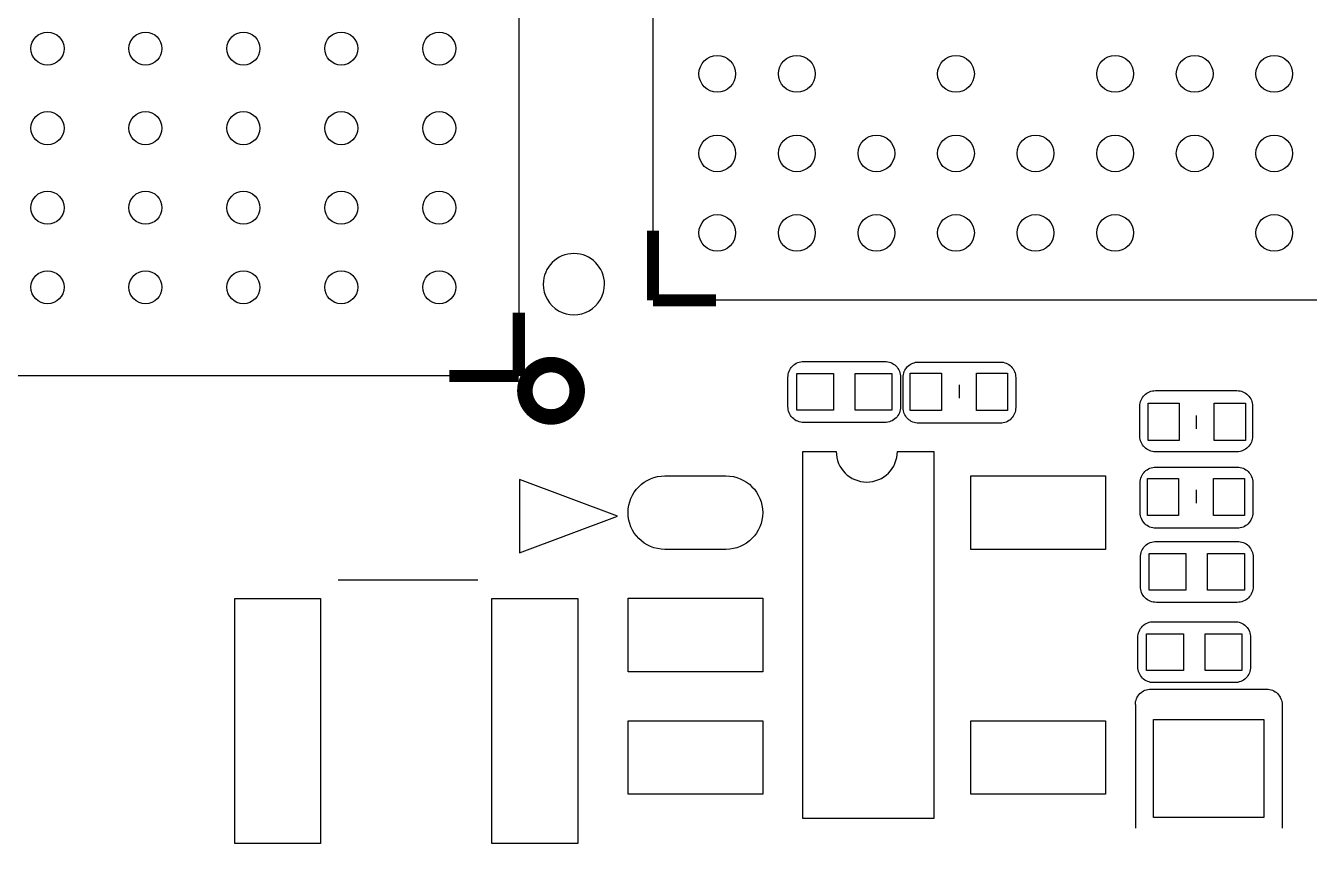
# Model space of a CAD drawing. Extents: x -53.1 to 28.6, y -15.5 to 32.9.
# Drawn here: x -25.9 to -15.41, y 0.23 to 6.92 of the extents above; entities that cross this region are included whole.
import ezdxf

# ---------------------------------------------------------------- set-up
doc = ezdxf.new("R2010")
doc.units = 0
for name, color, linetype in [('BG_SILKSCREEN_TOP', 3, 'CONTINUOUS'), ('PG_SILKSCREEN_TOP', 6, 'CONTINUOUS'), ('PIN_TOP', 80, 'CONTINUOUS')]:
    doc.layers.add(name, color=color, linetype=linetype)

msp = doc.modelspace()

# ---------------------------------------------------------------- linework, layer by layer
at = {"layer": 'BG_SILKSCREEN_TOP', "const_width": 0.09906}
for points in [[(-20.77339, 4.672584), (-20.77339, 5.240274)], [(-20.257516, 4.672584), (-20.77339, 4.672584)], [(-21.869654, 4.569714), (-21.869654, 4.05384)], [(-21.869654, 4.05384), (-22.437344, 4.05384)]]:
    msp.add_lwpolyline(points, dxfattribs=at)
at = {"layer": 'BG_SILKSCREEN_TOP', "const_width": 0.127}
msp.add_lwpolyline([(-21.392642, 3.932682, 1.000173), (-21.820124, 3.932428, 0.999827), (-21.392642, 3.932682)], format="xyb", dxfattribs=at)
at = {"layer": 'PG_SILKSCREEN_TOP'}
for points in [[(-21.869654, 4.05384), (-31.96971, 4.05384), (-31.96971, 19.153632), (-21.869654, 19.153632), (-21.869654, 4.05384)], [(-8.673338, 18.772632), (-8.673338, 4.672584), (-20.77339, 4.672584), (-20.77339, 18.772632), (-8.673338, 18.772632)], [(-19.670776, 3.80365), (-19.670776, 4.04241)], [(-17.81048, 4.040632), (-17.81048, 3.79476)], [(-18.272506, 3.98145), (-18.272506, 3.87223)], [(-16.796004, 3.561334), (-16.796004, 3.807206)], [(-16.333978, 3.620516), (-16.333978, 3.729736)], [(-19.548602, 0.437134), (-19.548602, 3.436874)], [(-19.548602, 3.436874), (-19.277076, 3.436874)], [(-18.777204, 3.436874), (-18.480278, 3.436874)], [(-18.480278, 3.436874), (-18.480278, 0.437134)], [(-15.873476, 3.182366), (-15.873476, 2.936494)], [(-16.335502, 3.123184), (-16.335502, 3.013964)], [(-15.871698, 2.572004), (-15.871698, 2.333244)], [(-22.204426, 2.384806), (-23.34514, 2.384806)], [(-16.812006, 1.67767), (-16.812006, 1.91643)], [(-16.706088, 1.495044), (-15.761208, 1.495044)], [(-16.833088, 1.368044), (-16.833088, 0.358648)], [(-15.634208, 1.368044), (-15.634208, 0.358648)], [(-18.480278, 0.437134), (-19.548602, 0.437134)]]:
    msp.add_lwpolyline(points, dxfattribs=at)
for points in [[(-21.16963, 4.803648, 0.999844), (-21.669756, 4.803902, 1.000156), (-21.16963, 4.803648)], [(-19.670776, 4.04241, -0.42804), (-19.541236, 4.17195)], [(-19.541236, 4.17195), (-18.880836, 4.17195, -0.42804), (-18.751296, 4.04241)], [(-18.730468, 3.79476), (-18.730468, 4.040632, -0.414214), (-18.603468, 4.167632)], [(-18.603468, 4.167632), (-17.93748, 4.167632, -0.414214), (-17.81048, 4.040632)], [(-18.751296, 4.04241), (-18.751296, 3.80365, -0.42804), (-18.880836, 3.67411)], [(-16.796004, 3.807206, -0.414214), (-16.669004, 3.934206)], [(-16.669004, 3.934206), (-16.003016, 3.934206, -0.414214), (-15.876016, 3.807206)], [(-18.880836, 3.67411), (-19.541236, 3.67411, -0.42804), (-19.670776, 3.80365)], [(-17.93748, 3.66776), (-18.603468, 3.66776, -0.414214), (-18.730468, 3.79476)], [(-17.81048, 3.79476, -0.414214), (-17.93748, 3.66776)], [(-15.876016, 3.807206), (-15.876016, 3.561334, -0.414214), (-16.003016, 3.434334)], [(-16.003016, 3.434334), (-16.669004, 3.434334, -0.414214), (-16.796004, 3.561334)], [(-19.277076, 3.436874, 0.999888), (-18.777204, 3.436874)], [(-16.793464, 2.936494), (-16.793464, 3.182366, -0.414214), (-16.666464, 3.309366)], [(-16.666464, 3.309366), (-16.000476, 3.309366, -0.414214), (-15.873476, 3.182366)], [(-16.000476, 2.809494), (-16.666464, 2.809494, -0.414214), (-16.793464, 2.936494)], [(-15.873476, 2.936494, -0.414214), (-16.000476, 2.809494)], [(-16.791178, 2.333244), (-16.791178, 2.572004, -0.42804), (-16.661638, 2.701544)], [(-16.661638, 2.701544), (-16.001238, 2.701544, -0.42804), (-15.871698, 2.572004)], [(-16.001238, 2.203704), (-16.661638, 2.203704, -0.42804), (-16.791178, 2.333244)], [(-15.871698, 2.333244, -0.42804), (-16.001238, 2.203704)], [(-16.812006, 1.91643, -0.42804), (-16.682466, 2.04597)], [(-16.682466, 2.04597), (-16.022066, 2.04597, -0.42804), (-15.892526, 1.91643)], [(-15.892526, 1.91643), (-15.892526, 1.67767, -0.42804), (-16.022066, 1.54813)], [(-16.022066, 1.54813), (-16.682466, 1.54813, -0.42804), (-16.812006, 1.67767)], [(-16.833088, 1.368044, -0.414214), (-16.706088, 1.495044)], [(-15.761208, 1.495044, -0.414214), (-15.634208, 1.368044)]]:
    msp.add_lwpolyline(points, format="xyb", dxfattribs=at)
msp.add_lwpolyline([(-21.86305, 3.207766), (-21.86305, 2.607818), (-21.06295, 2.907792)], close=True, dxfattribs=at)
at = {"layer": 'PIN_TOP'}
for points in [[(-19.599656, 3.77317), (-19.599656, 4.07289), (-19.299936, 4.07289), (-19.299936, 3.77317)], [(-19.122136, 3.77317), (-19.122136, 4.07289), (-18.822416, 4.07289), (-18.822416, 3.77317)], [(-18.418048, 4.07543), (-18.418048, 3.77063), (-18.672048, 3.77063), (-18.672048, 4.07543)], [(-17.878044, 4.07543), (-17.878044, 3.77063), (-18.132044, 3.77063), (-18.132044, 4.07543)], [(-16.72844, 3.526536), (-16.72844, 3.831336), (-16.47444, 3.831336), (-16.47444, 3.526536)], [(-16.188436, 3.526536), (-16.188436, 3.831336), (-15.934436, 3.831336), (-15.934436, 3.526536)], [(-18.177256, 2.637028), (-18.177256, 3.236976), (-17.077182, 3.236976), (-17.077182, 2.637028)], [(-16.481044, 3.217164), (-16.481044, 2.912364), (-16.735044, 2.912364), (-16.735044, 3.217164)], [(-15.94104, 3.217164), (-15.94104, 2.912364), (-16.19504, 2.912364), (-16.19504, 3.217164)], [(-16.420338, 2.602484), (-16.420338, 2.302764), (-16.720058, 2.302764), (-16.720058, 2.602484)], [(-15.942818, 2.602484), (-15.942818, 2.302764), (-16.242538, 2.302764), (-16.242538, 2.602484)], [(-23.488904, 2.234692), (-23.488904, 0.234696), (-24.188928, 0.234696), (-24.188928, 2.234692)], [(-21.388832, 2.234692), (-21.388832, 0.234696), (-22.088856, 0.234696), (-22.088856, 2.234692)], [(-20.977352, 1.63703), (-20.977352, 2.236978), (-19.877278, 2.236978), (-19.877278, 1.63703)], [(-16.740886, 1.64719), (-16.740886, 1.94691), (-16.441166, 1.94691), (-16.441166, 1.64719)], [(-16.263366, 1.64719), (-16.263366, 1.94691), (-15.963646, 1.94691), (-15.963646, 1.64719)], [(-20.977352, 0.637032), (-20.977352, 1.23698), (-19.877278, 1.23698), (-19.877278, 0.637032)], [(-18.177256, 0.637032), (-18.177256, 1.23698), (-17.077182, 1.23698), (-17.077182, 0.637032)], [(-16.683609, 1.246378), (-15.783687, 1.246378), (-15.783687, 0.446278), (-16.683609, 0.446278)]]:
    msp.add_lwpolyline(points, close=True, dxfattribs=at)
msp.add_lwpolyline([(-20.177125, 2.637028), (-20.677251, 2.637028, -1), (-20.677251, 3.236976), (-20.177125, 3.236976, -1)], format="xyb", close=True, dxfattribs=at)
for centre, radius in [((-25.719786, 6.728714), 0.135001), ((-24.919686, 6.728714), 0.135001), ((-24.119586, 6.728714), 0.135001), ((-23.31974, 6.728714), 0.135001), ((-22.51964, 6.728714), 0.135001), ((-20.248372, 6.52272), 0.149987), ((-19.598386, 6.52272), 0.149987), ((-18.298414, 6.52272), 0.149987), ((-16.998442, 6.52272), 0.149987), ((-16.348456, 6.52272), 0.149987), ((-15.69847, 6.52272), 0.149987), ((-25.719786, 6.078728), 0.135001), ((-24.919686, 6.078728), 0.135001), ((-24.119586, 6.078728), 0.135001), ((-23.31974, 6.078728), 0.135001), ((-22.51964, 6.078728), 0.135001), ((-20.248372, 5.872734), 0.149987), ((-19.598386, 5.872734), 0.149987), ((-18.9484, 5.872734), 0.149987), ((-18.298414, 5.872734), 0.149987), ((-17.648428, 5.872734), 0.149987), ((-16.998442, 5.872734), 0.149987), ((-16.348456, 5.872734), 0.149987), ((-15.69847, 5.872734), 0.149987), ((-25.719786, 5.428742), 0.135001), ((-24.919686, 5.428742), 0.135001), ((-24.119586, 5.428742), 0.135001), ((-23.31974, 5.428742), 0.135001), ((-22.51964, 5.428742), 0.135001), ((-20.248372, 5.222494), 0.149987), ((-19.598386, 5.222494), 0.149987), ((-18.9484, 5.222494), 0.149987), ((-18.298414, 5.222494), 0.149987), ((-17.648428, 5.222494), 0.149987), ((-16.998442, 5.222494), 0.149987), ((-15.69847, 5.222494), 0.149987), ((-25.719786, 4.778756), 0.135001), ((-24.919686, 4.778756), 0.135001), ((-24.119586, 4.778756), 0.135001), ((-23.31974, 4.778756), 0.135001), ((-22.51964, 4.778756), 0.135001)]:
    msp.add_circle(centre, radius, dxfattribs=at)

doc.saveas('drawing.dxf')
